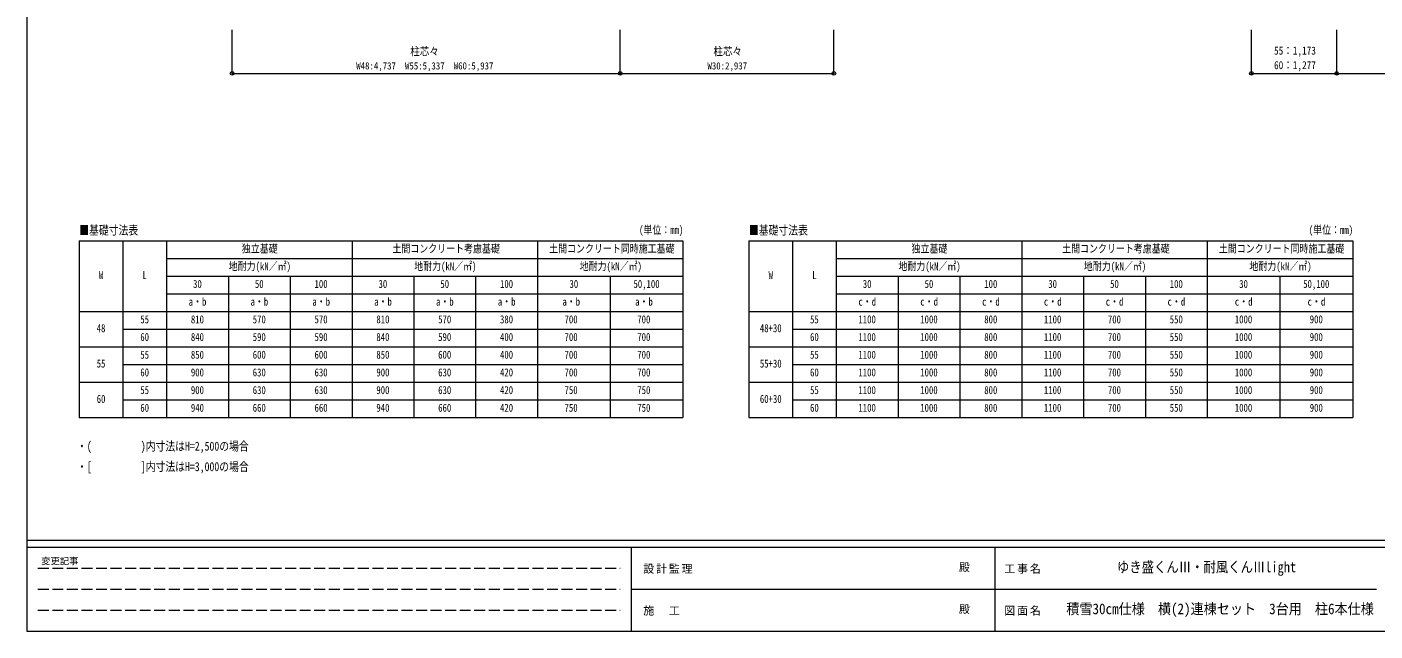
# Model space of a CAD drawing. Units: millimetres at full size, sheet at 1:50; details may follow other scales. Extents: x -14053 to 14053, y -9700 to 9700.
# Drawn here: x -14053 to 4481, y -9700 to -1400 of the extents above; entities that cross this region are included whole.
import ezdxf
from ezdxf.enums import TextEntityAlignment as Align

# ---------------------------------------------------------------- set-up
doc = ezdxf.new("R2010")
doc.units = ezdxf.units.MM
doc.header["$LTSCALE"] = 50
doc.header["$PDMODE"] = 32
doc.header["$PDSIZE"] = 50
doc.linetypes.add('DASHED3', pattern=[4, 3, -1])
for name, color, linetype, lineweight in [('0-8_外構', 6, 'Continuous', 9), ('0-D_記号', 7, 'Continuous', 9), ('F-0_ﾚｲﾔ240', 7, 'Continuous', 9)]:
    doc.layers.add(name, color=color, linetype=linetype, lineweight=lineweight)
doc.styles.add('ＭＳ ゴシック', font='')
doc.styles.get('ＭＳ ゴシック').set_extended_font_data('MS Gothic')

msp = doc.modelspace()

# ---------------------------------------------------------------- linework, layer by layer
at = {"layer": '0-8_外構'}
for p, q in [((-11232.65, -2038.74), (-11232.65, -1437.86)), ((-5896.15, -2038.74), (-5896.15, -1437.86)), ((-2959.65, -2038.74), (-2959.65, -1437.86)), ((2780.49, -2037.86), (2780.49, -1437.86)), ((3953.14, -2037.86), (3953.14, -1437.86)), ((-11232.65, -2038.74), (-5896.15, -2038.74)), ((-5896.15, -2038.74), (-2959.65, -2038.74))]:
    msp.add_line(p, q, dxfattribs=at)
msp.add_lwpolyline([(2780.49, -2037.86), (3953.14, -2037.86), (7053.14, -2037.86), (8230.16, -2037.86)], dxfattribs=at)
for p in [(-11232.65, -2038.74), (-5896.15, -2038.74), (-2959.65, -2038.74), (2780.49, -2037.86), (3953.14, -2037.86)]:
    msp.add_point(p, dxfattribs=at)
at = {"layer": '0-D_記号'}
for p, q in [((-13334.63, -4336.8), (-5034.63, -4336.8)), ((-13334.63, -4336.8), (-13334.63, -6766.8)), ((-12734.63, -4336.8), (-12734.63, -6766.8)), ((-12134.63, -4336.8), (-12134.63, -6766.8)), ((-12134.63, -4336.8), (-12134.63, -6766.8)), ((-9584.63, -4336.8), (-9584.63, -6766.8)), ((-7034.63, -4336.8), (-7034.63, -6766.8)), ((-5034.63, -4336.8), (-5034.63, -6766.8)), ((-4127.02, -4336.8), (4172.98, -4336.8)), ((-4127.02, -4336.8), (-4127.02, -6766.8)), ((-3527.02, -4336.8), (-3527.02, -6766.8)), ((-2927.02, -4336.8), (-2927.02, -6766.8)), ((-2927.02, -4336.8), (-2927.02, -6766.8)), ((-377.02, -4336.8), (-377.02, -6766.8)), ((2172.98, -4336.8), (2172.98, -6766.8)), ((4172.98, -4336.8), (4172.98, -6766.8)), ((-12134.63, -4579.8), (-5034.63, -4579.8)), ((-2927.02, -4579.8), (4172.98, -4579.8)), ((-12134.63, -4822.8), (-5034.63, -4822.8)), ((-11284.63, -4822.8), (-11284.63, -6766.8)), ((-10434.63, -4822.8), (-10434.63, -6766.8)), ((-8734.63, -4822.8), (-8734.63, -6766.8)), ((-7884.63, -4822.8), (-7884.63, -6766.8)), ((-6034.63, -4822.8), (-6034.63, -6766.8)), ((-2927.02, -4822.8), (4172.98, -4822.8)), ((-2077.02, -4822.8), (-2077.02, -6766.8)), ((-1227.02, -4822.8), (-1227.02, -6766.8)), ((472.98, -4822.8), (472.98, -6766.8)), ((1322.98, -4822.8), (1322.98, -6766.8)), ((3172.98, -4822.8), (3172.98, -6766.8)), ((-12134.63, -5065.8), (-5034.63, -5065.8)), ((-2927.02, -5065.8), (4172.98, -5065.8)), ((-13334.63, -5308.8), (-5034.63, -5308.8)), ((-4127.02, -5308.8), (4172.98, -5308.8)), ((-13334.63, -5794.8), (-5034.63, -5794.8)), ((-4127.02, -5794.8), (4172.98, -5794.8)), ((-13334.63, -6280.8), (-5034.63, -6280.8)), ((-4127.02, -6280.8), (4172.98, -6280.8)), ((-12734.63, -6523.8), (-12134.63, -6523.8)), ((-12134.63, -6523.8), (-5034.63, -6523.8)), ((-3527.02, -6523.8), (-2927.02, -6523.8)), ((-2927.02, -6523.8), (4172.98, -6523.8)), ((-13334.63, -6766.8), (-5034.63, -6766.8)), ((-4127.02, -6766.8), (4172.98, -6766.8))]:
    msp.add_line(p, q, dxfattribs=at)
for points in [[(-12734.63, -5551.8), (-12134.63, -5551.8), (-5034.63, -5551.8)], [(-3527.02, -5551.8), (-2927.02, -5551.8), (4172.98, -5551.8)], [(-12734.63, -6037.8), (-12134.63, -6037.8), (-5034.63, -6037.8)], [(-3527.02, -6037.8), (-2927.02, -6037.8), (4172.98, -6037.8)]]:
    msp.add_lwpolyline(points, dxfattribs=at)
at = {"layer": 'F-0_ﾚｲﾔ240', "color": 5, "lineweight": 5}
for p, q in [((-14053.43, 9700), (-14053.43, -9700)), ((-14053.43, -8450), (13346.57, -8450)), ((-14053.43, -8550), (8901.98, -8550)), ((-5748.03, -8550), (-5748.03, -9700)), ((-748.03, -8550), (-748.03, -9700)), ((-5748.03, -9125), (4501.97, -9125)), ((-14053.43, -9700), (13346.57, -9700))]:
    msp.add_line(p, q, dxfattribs=at)
at = {"layer": 'F-0_ﾚｲﾔ240', "color": 4, "linetype": 'DASHED3'}
for p, q in [((-13903.43, -8837.5), (-5898.03, -8837.5)), ((-13903.43, -9125), (-5898.03, -9125)), ((-13903.43, -9412.5), (-5898.03, -9412.5))]:
    msp.add_line(p, q, dxfattribs=at)

# ---------------------------------------------------------------- texts
at = {"layer": '0-8_外構', "color": 7, "style": 'ＭＳ ゴシック'}
for s, height, width, p in [('柱芯々', 110, 0.85, (-8783.65, -1823.74)), ('柱芯々', 110, 0.85, (-4615.4, -1823.74)), ('55：1,173', 110, 0.85, (3091.82, -1812.86)), ('W48:4,737\u3000W55:5,337\u3000W60:5,937', 98.97, 0.9, (-9526.15, -2013.74)), ('W30:2,937', 98.97, 0.9, (-4697.9, -2013.74)), ('60：1,277', 110, 0.85, (3091.82, -2012.86))]:
    msp.add_text(s, height=height, dxfattribs=dict(at, width=width)).set_placement(p, align=Align.BOTTOM_LEFT)
at = {"layer": '0-D_記号', "style": 'ＭＳ ゴシック', "width": 0.8}
for s, height, p in [('■基礎寸法表', 123.7, (-13334.63, -4290.79)), ('(単位：mm)', 110, (-5637.68, -4276.13)), ('■基礎寸法表', 123.7, (-4127.02, -4290.79)), ('(単位：mm)', 110, (3569.93, -4276.13)), ('独立基礎', 110, (-11099.63, -4533.3)), ('土間コンクリート考慮基礎', 110, (-9029.63, -4533.3)), ('土間コンクリート同時施工基礎', 110, (-6874.63, -4533.3)), ('独立基礎', 110, (-1892.02, -4533.3)), ('土間コンクリート考慮基礎', 110, (177.98, -4533.3)), ('土間コンクリート同時施工基礎', 110, (2332.98, -4533.3)), ('地耐力(kN／㎡)', 110, (-11279.63, -4776.3)), ('地耐力(kN／㎡)', 110, (-8729.63, -4776.3)), ('地耐力(kN／㎡)', 110, (-6454.63, -4776.3)), ('地耐力(kN／㎡)', 110, (-2072.02, -4776.3)), ('地耐力(kN／㎡)', 110, (477.98, -4776.3)), ('地耐力(kN／㎡)', 110, (2752.98, -4776.3)), ('W', 110, (-13064.63, -4897.8)), ('L', 110, (-12464.63, -4897.8)), ('W', 110, (-3857.02, -4897.8)), ('L', 110, (-3257.02, -4897.8)), ('30', 110, (-11769.63, -5019.3)), ('50', 110, (-10919.63, -5019.3)), ('100', 110, (-10099.63, -5019.3)), ('30', 110, (-9219.63, -5019.3)), ('50', 110, (-8369.63, -5019.3)), ('100', 110, (-7549.63, -5019.3)), ('30', 110, (-6594.63, -5019.3)), ('50,100', 110, (-5714.63, -5019.3)), ('30', 110, (-2562.02, -5019.3)), ('50', 110, (-1712.02, -5019.3)), ('100', 110, (-892.02, -5019.3)), ('30', 110, (-12.02, -5019.3)), ('50', 110, (837.98, -5019.3)), ('100', 110, (1657.98, -5019.3)), ('30', 110, (2612.98, -5019.3)), ('50,100', 110, (3492.98, -5019.3)), ('a・b', 110, (-11829.63, -5262.3)), ('a・b', 110, (-10979.63, -5262.3)), ('a・b', 110, (-10129.63, -5262.3)), ('a・b', 110, (-9279.63, -5262.3)), ('a・b', 110, (-8429.63, -5262.3)), ('a・b', 110, (-7579.63, -5262.3)), ('a・b', 110, (-6692.13, -5262.3)), ('a・b', 110, (-5692.13, -5262.3)), ('c・d', 110, (-2622.02, -5262.3)), ('c・d', 110, (-1772.02, -5262.3)), ('c・d', 110, (-922.02, -5262.3)), ('c・d', 110, (-72.02, -5262.3)), ('c・d', 110, (777.98, -5262.3)), ('c・d', 110, (1627.98, -5262.3)), ('c・d', 110, (2552.98, -5262.3)), ('c・d', 110, (3552.98, -5262.3)), ('55', 110, (-12494.63, -5505.3)), ('810', 110, (-11799.63, -5505.3)), ('570', 110, (-10949.63, -5505.3)), ('570', 110, (-10099.63, -5505.3)), ('810', 110, (-9249.63, -5505.3)), ('570', 110, (-8399.63, -5505.3)), ('380', 110, (-7549.63, -5505.3)), ('700', 110, (-6662.13, -5505.3)), ('700', 110, (-5662.13, -5505.3)), ('55', 110, (-3287.02, -5505.3)), ('1100', 110, (-2622.02, -5505.3)), ('1000', 110, (-1772.02, -5505.3)), ('800', 110, (-892.02, -5505.3)), ('1100', 110, (-72.02, -5505.3)), ('700', 110, (807.98, -5505.3)), ('550', 110, (1657.98, -5505.3)), ('1000', 110, (2552.98, -5505.3)), ('900', 110, (3582.98, -5505.3)), ('48', 110, (-13094.63, -5626.8)), ('48+30', 110, (-3977.02, -5626.8)), ('60', 110, (-12494.63, -5748.3)), ('840', 110, (-11799.63, -5748.3)), ('590', 110, (-10949.63, -5748.3)), ('590', 110, (-10099.63, -5748.3)), ('840', 110, (-9249.63, -5748.3)), ('590', 110, (-8399.63, -5748.3)), ('400', 110, (-7549.63, -5748.3)), ('700', 110, (-6662.13, -5748.3)), ('700', 110, (-5662.13, -5748.3)), ('60', 110, (-3287.02, -5748.3)), ('1100', 110, (-2622.02, -5748.3)), ('1000', 110, (-1772.02, -5748.3)), ('800', 110, (-892.02, -5748.3)), ('1100', 110, (-72.02, -5748.3)), ('700', 110, (807.98, -5748.3)), ('550', 110, (1657.98, -5748.3)), ('1000', 110, (2552.98, -5748.3)), ('900', 110, (3582.98, -5748.3)), ('55', 110, (-12494.63, -5991.3)), ('850', 110, (-11799.63, -5991.3)), ('600', 110, (-10949.63, -5991.3)), ('600', 110, (-10099.63, -5991.3)), ('850', 110, (-9249.63, -5991.3)), ('600', 110, (-8399.63, -5991.3)), ('400', 110, (-7549.63, -5991.3)), ('700', 110, (-6662.13, -5991.3)), ('700', 110, (-5662.13, -5991.3)), ('55', 110, (-3287.02, -5991.3)), ('1100', 110, (-2622.02, -5991.3)), ('1000', 110, (-1772.02, -5991.3)), ('800', 110, (-892.02, -5991.3)), ('1100', 110, (-72.02, -5991.3)), ('700', 110, (807.98, -5991.3)), ('550', 110, (1657.98, -5991.3)), ('1000', 110, (2552.98, -5991.3)), ('900', 110, (3582.98, -5991.3)), ('55', 110, (-13094.63, -6112.8)), ('60', 110, (-12494.63, -6234.3)), ('900', 110, (-11799.63, -6234.3)), ('630', 110, (-10949.63, -6234.3)), ('630', 110, (-10099.63, -6234.3)), ('900', 110, (-9249.63, -6234.3)), ('630', 110, (-8399.63, -6234.3)), ('420', 110, (-7549.63, -6234.3)), ('700', 110, (-6662.13, -6234.3)), ('700', 110, (-5662.13, -6234.3)), ('55+30', 110, (-3977.02, -6112.8)), ('60', 110, (-3287.02, -6234.3)), ('1100', 110, (-2622.02, -6234.3)), ('1000', 110, (-1772.02, -6234.3)), ('800', 110, (-892.02, -6234.3)), ('1100', 110, (-72.02, -6234.3)), ('700', 110, (807.98, -6234.3)), ('550', 110, (1657.98, -6234.3)), ('1000', 110, (2552.98, -6234.3)), ('900', 110, (3582.98, -6234.3)), ('60', 110, (-13094.63, -6598.8)), ('55', 110, (-12494.63, -6477.3)), ('900', 110, (-11799.63, -6477.3)), ('630', 110, (-10949.63, -6477.3)), ('630', 110, (-10099.63, -6477.3)), ('900', 110, (-9249.63, -6477.3)), ('630', 110, (-8399.63, -6477.3)), ('420', 110, (-7549.63, -6477.3)), ('750', 110, (-6662.13, -6477.3)), ('750', 110, (-5662.13, -6477.3)), ('60+30', 110, (-3977.02, -6598.8)), ('55', 110, (-3287.02, -6477.3)), ('1100', 110, (-2622.02, -6477.3)), ('1000', 110, (-1772.02, -6477.3)), ('800', 110, (-892.02, -6477.3)), ('1100', 110, (-72.02, -6477.3)), ('700', 110, (807.98, -6477.3)), ('550', 110, (1657.98, -6477.3)), ('1000', 110, (2552.98, -6477.3)), ('900', 110, (3582.98, -6477.3)), ('60', 110, (-12494.63, -6720.3)), ('940', 110, (-11799.63, -6720.3)), ('660', 110, (-10949.63, -6720.3)), ('660', 110, (-10099.63, -6720.3)), ('940', 110, (-9249.63, -6720.3)), ('660', 110, (-8399.63, -6720.3)), ('420', 110, (-7549.63, -6720.3)), ('750', 110, (-6662.13, -6720.3)), ('750', 110, (-5662.13, -6720.3)), ('60', 110, (-3287.02, -6720.3)), ('1100', 110, (-2622.02, -6720.3)), ('1000', 110, (-1772.02, -6720.3)), ('800', 110, (-892.02, -6720.3)), ('1100', 110, (-72.02, -6720.3)), ('700', 110, (807.98, -6720.3)), ('550', 110, (1657.98, -6720.3)), ('1000', 110, (2552.98, -6720.3)), ('900', 110, (3582.98, -6720.3)), ('・(\u3000\u3000\u3000\u3000\u3000)内寸法はH=2,500の場合', 123.7, (-13365.13, -7258.96)), ('・[\u3000\u3000\u3000\u3000\u3000]内寸法はH=3,000の場合', 123.7, (-13365.13, -7540.21))]:
    msp.add_text(s, height=height, dxfattribs=at).set_placement(p, align=Align.BOTTOM_LEFT)
at = {"layer": 'F-0_ﾚｲﾔ240', "style": 'ＭＳ ゴシック'}
for s, height, p in [('変更記事', 91.64, (-13858.06, -8812.5)), ('殿', 110, (-1240.88, -8912.5)), ('殿', 110, (-1240.88, -9487.5))]:
    msp.add_text(s, height=height, dxfattribs=at).set_placement(p, align=Align.BOTTOM_LEFT)
for s, width, p in [('ゆき盛くんⅢ・耐風くんⅢlight', 0.85, (932.1, -8937.5)), ('積雪30㎝仕様\u3000横(2)連棟セット\u30003台用\u3000柱6本仕様', 0.9, (236.18, -9512.5))]:
    msp.add_text(s, height=146.6, dxfattribs=dict(at, width=width)).set_placement(p, align=Align.BOTTOM_LEFT)
at = {"layer": 'F-0_ﾚｲﾔ240', "char_height": 110, "attachment_point": 7, "style": 'ＭＳ ゴシック'}
for s, insert in [('\\T1.17;設計監理', (-5579.15, -8912.5)), ('\\T1.17;工事名', (-616.19, -8912.5)), ('\\T1.17;施\u3000工', (-5579.15, -9487.5)), ('\\T1.17;図面名', (-616.19, -9487.5))]:
    msp.add_mtext(s, dxfattribs=dict(at, insert=insert))

doc.saveas('drawing.dxf')
